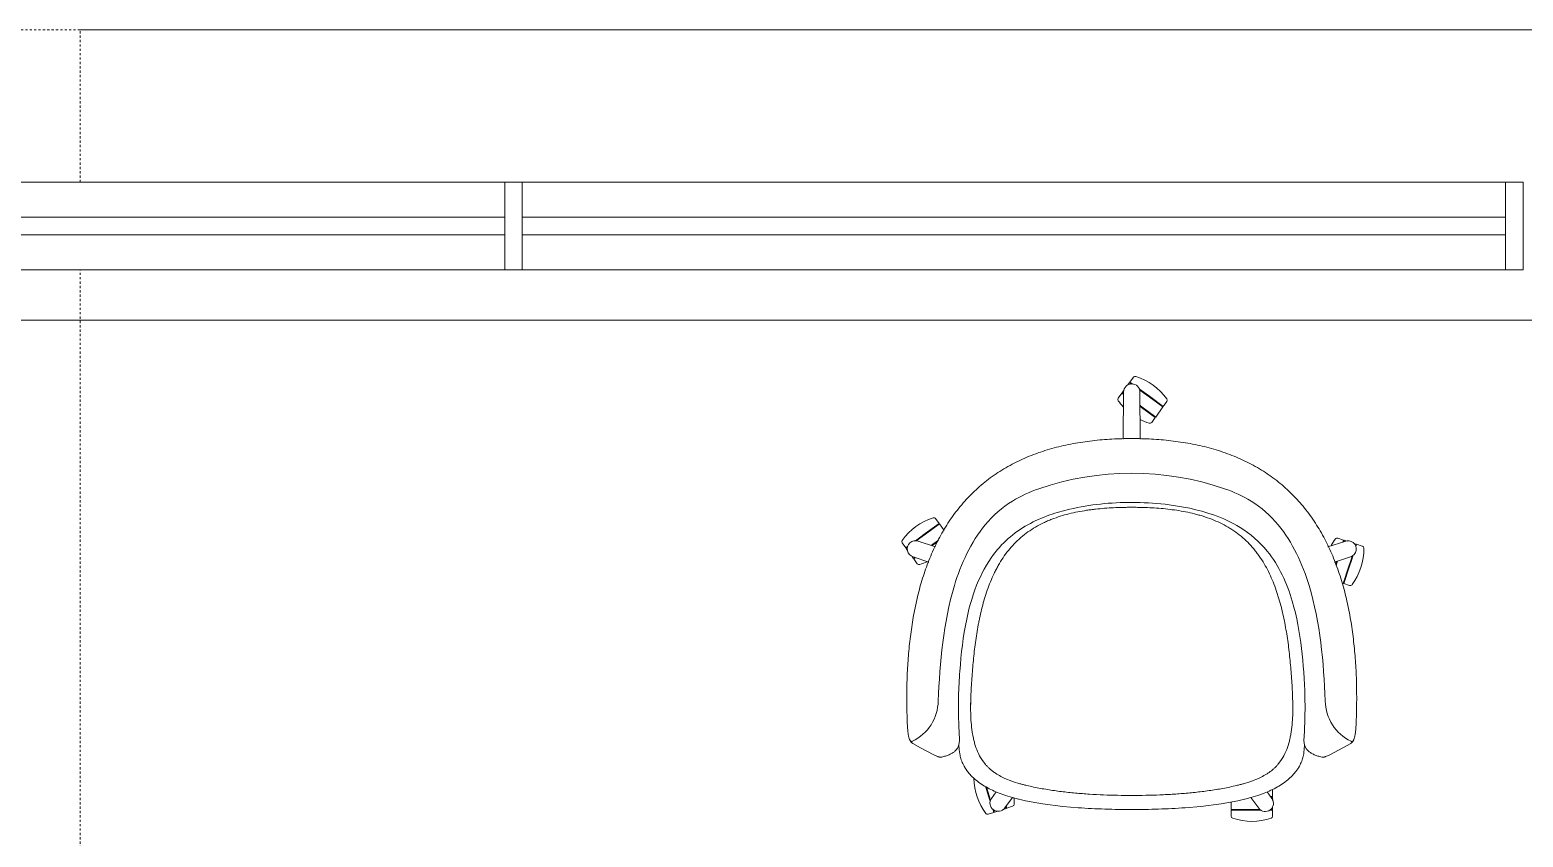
# Model space of a CAD drawing. Header units: inches. Extents: x 46946 to 48441, y 40324 to 42003.
# Drawn here: x 48282.5 to 48367.9, y 40909.2 to 40955.3 of the extents above; entities that cross this region are included whole.
import ezdxf

# ---------------------------------------------------------------- set-up
doc = ezdxf.new("R2010")
doc.units = ezdxf.units.IN
doc.header["$MEASUREMENT"] = 0
doc.linetypes.add('Dash 1_8_', pattern=[0.25, 0.125, -0.125])
for name, color, linetype, lineweight in [('8_ TYPICAL FLOOR PLAN__6th _ 10th__dwg _3_', 8, 'Continuous', 9), ('A-DETL-GENF', 92, 'Continuous', 9), ('A-GLAZ-CURT', 52, 'Continuous', 9), ('A-GLAZ-CWMG', 51, 'Continuous', 9), ('I-FURN', 30, 'Continuous', 9), ('THIN', 7, 'Continuous', 9)]:
    doc.layers.add(name, color=color, linetype=linetype, lineweight=lineweight)

# ---------------------------------------------------------------- blocks, each defined once
blk = doc.blocks.new('8_ TYPICAL FLOOR PLAN__6th _ 10th__dwg _3_-696755-Level 06 - Furniture')
at = {"layer": 'THIN', "flags": 128}
blk.add_lwpolyline([(16219.764, -31796.772), (16380.127, -31796.772), (16380.127, -31999.104)], dxfattribs=at)
blk = doc.blocks.new('System Panel - Glazed-935272-Level 06 - Furniture')
at = {"layer": 'A-GLAZ-CURT', "lineweight": 13}
for p, q in [((28.111, 0.5), (-28.111, 0.5)), ((-28.111, 0.5), (-28.111, -0.5)), ((28.111, -0.5), (28.111, 0.5)), ((-28.111, -0.5), (28.111, -0.5))]:
    blk.add_line(p, q, dxfattribs=at)
blk = doc.blocks.new('Rectangular Mullion - Rectangular Mullion-935254-Level 06 - Furniture')
at = {"layer": 'A-GLAZ-CWMG', "lineweight": 20}
for p, q in [((-0.5, 2.5), (0.5, 2.5)), ((-0.5, -2.5), (-0.5, 2.5)), ((0.5, 2.5), (0.5, -2.5)), ((0.5, -2.5), (-0.5, -2.5))]:
    blk.add_line(p, q, dxfattribs=at)
blk = doc.blocks.new('Rectangular Mullion - Rectangular Mullion-V32-Level 06 - Furniture')
at = {"layer": 'A-GLAZ-CWMG'}
for p, q in [((48309.636, 40946.649), (48253.413, 40946.649)), ((48309.636, 40941.649), (48256.301, 40941.649))]:
    blk.add_line(p, q, dxfattribs=at)
blk = doc.blocks.new('Rectangular Mullion - Rectangular Mullion-V28-Level 06 - Furniture')
at = {"layer": 'A-GLAZ-CWMG'}
for p, q in [((47966.299, 40946.649), (47910.076, 40946.649)), ((47966.299, 40941.649), (47910.076, 40941.649))]:
    blk.add_line(p, q, dxfattribs=at)
blk = doc.blocks.new('WORKROOM TABLES - 6 SEATS - WORKROOM TABLES - 6 SEATS-1186376-Level 06 - Furniture')
at = {"layer": 'I-FURN', "linetype": 'Dash 1_8_'}
blk.add_line((108, -78), (108, 78), dxfattribs=at)
blk = doc.blocks.new('WORKROOM TABLES - 6 SEATS - WORKROOM TABLES - 6 SEATS-687531-Level 06 - Furniture')
at = {"layer": 'I-FURN', "linetype": 'Dash 1_8_'}
for p, q in [((-108, 78), (94.299, 78)), ((99.299, 78), (108, 78)), ((108, 78), (108, -78))]:
    blk.add_line(p, q, dxfattribs=at)
blk = doc.blocks.new('Zones Club Chair- 5 Star Base_ZNSF-R2013 - Five Star Base-V134-Level 06 - Furniture')
at = {"layer": 'A-DETL-GENF'}
for p, q in [((-9.21, -6.33), (-9.196, -5.676)), ((-9.21, -6.33), (-9.21, -6.296)), ((9.21, -6.33), (9.21, -6.296)), ((-9.847, -8.157), (-9.875, -7.645)), ((9.875, -7.645), (9.847, -8.157)), ((-12.072, -8.582), (-12.518, -8.331)), ((-9.879, -8.408), (-9.847, -8.157)), ((-9.862, -8.685), (-9.878, -8.405)), ((-9.092, -7.835), (-9.096, -7.809)), ((9.092, -7.835), (9.096, -7.809)), ((9.847, -8.157), (9.881, -8.422)), ((9.878, -8.405), (9.862, -8.685)), ((12.518, -8.331), (12.072, -8.582)), ((-11.318, -8.979), (-12.072, -8.582)), ((-11.107, -9.075), (-11.318, -8.979)), ((-9.848, -8.823), (-9.862, -8.685)), ((-9.836, -8.903), (-9.848, -8.823)), ((-9.815, -9.011), (-9.836, -8.903)), ((-9.806, -9.051), (-9.815, -9.011)), ((-8.36, -9.536), (-8.57, -9.254)), ((8.57, -9.254), (8.36, -9.536)), ((9.815, -9.011), (9.806, -9.051)), ((9.836, -8.903), (9.815, -9.011)), ((9.848, -8.823), (9.836, -8.903)), ((9.862, -8.685), (9.848, -8.823)), ((11.318, -8.979), (11.107, -9.075)), ((12.072, -8.582), (11.318, -8.979)), ((-9.55, -9.692), (-9.589, -9.623)), ((-9.386, -9.938), (-9.547, -9.697)), ((-9.161, -10.195), (-9.386, -9.938)), ((-9.009, -10.34), (-9.161, -10.195)), ((9.161, -10.195), (9.009, -10.34)), ((9.386, -9.938), (9.161, -10.195)), ((9.547, -9.697), (9.386, -9.938)), ((9.589, -9.623), (9.55, -9.692)), ((-6.857, -10.485), (-7.255, -10.326)), ((-6.8, -10.505), (-6.857, -10.485)), ((-6.8, -10.505), (-6.76, -10.518)), ((-6.395, -10.629), (-6.76, -10.518)), ((6.76, -10.518), (6.395, -10.629)), ((6.76, -10.518), (6.8, -10.505)), ((6.8, -10.505), (6.857, -10.485)), ((7.255, -10.326), (6.857, -10.485)), ((-7.259, -11.283), (-7.571, -11.169)), ((-7.217, -11.297), (-7.259, -11.283)), ((-6.814, -11.421), (-7.217, -11.297)), ((-6.475, -11.511), (-6.814, -11.421)), ((-6.442, -11.52), (-6.475, -11.511)), ((-6.302, -11.555), (-6.442, -11.52)), ((-6.074, -11.609), (-6.302, -11.555)), ((-5.109, -11.786), (-6.074, -11.609)), ((-3.948, -11.928), (-5.109, -11.786)), ((-3.054, -12.003), (-3.948, -11.928)), ((3.948, -11.928), (3.054, -12.003)), ((5.109, -11.786), (3.948, -11.928)), ((6.074, -11.609), (5.109, -11.786)), ((6.302, -11.555), (6.074, -11.609)), ((6.442, -11.52), (6.302, -11.555)), ((6.475, -11.511), (6.442, -11.52)), ((6.814, -11.421), (6.475, -11.511)), ((7.217, -11.297), (6.814, -11.421)), ((7.259, -11.283), (7.217, -11.297)), ((7.571, -11.169), (7.259, -11.283))]:
    blk.add_line(p, q, dxfattribs=at)
for centre, radius, start, end in [((0, -9.185), 16.297, 70.99575, 109.00425), ((-13.669, -5.866), 2.603, 295.78754, 359.20399), ((13.669, -5.866), 2.603, 180.79601, 244.21246), ((-12.582, -8.116), 0.105, 224.21246, 295.78754), ((12.582, -8.116), 0.105, 244.21246, 315.78754)]:
    blk.add_arc(centre, radius, start, end, dxfattribs=at)
for points, knots in [([(-12.852, -4.997), (-12.846, -4.623), (-12.817, -3.879), (-12.74, -2.958), (-12.656, -2.226), (-12.583, -1.679), (-12.496, -1.136), (-12.393, -0.599), (-12.275, -0.066), (-12.144, 0.463), (-11.997, 0.985), (-11.83, 1.497), (-11.645, 2.002), (-11.444, 2.5), (-11.223, 2.987), (-10.982, 3.459), (-10.719, 3.919), (-10.436, 4.367), (-10.133, 4.801), (-9.808, 5.214), (-9.462, 5.609), (-9.093, 5.988), (-8.705, 6.347), (-8.299, 6.683), (-7.872, 6.997), (-7.424, 7.289), (-6.959, 7.559), (-6.483, 7.806), (-5.991, 8.028), (-5.482, 8.226), (-4.961, 8.402), (-4.434, 8.558), (-3.9, 8.691), (-3.354, 8.802), (-2.802, 8.892), (-2.248, 8.966), (-1.693, 9.024), (-0.946, 9.076), (-0.38, 9.089), (0, 9.085)], [0, 0, 0, 0, 0.05, 0.1, 0.125, 0.15, 0.175, 0.2, 0.225, 0.25, 0.275, 0.3, 0.325, 0.35, 0.375, 0.4, 0.425, 0.45, 0.475, 0.5, 0.525, 0.55, 0.575, 0.6, 0.625, 0.65, 0.675, 0.7, 0.725, 0.75, 0.775, 0.8, 0.825, 0.85, 0.875, 0.9, 0.925, 0.95, 1, 1, 1, 1]), ([(0, 9.085), (0.378, 9.089), (0.943, 9.077), (1.688, 9.025), (2.242, 8.967), (2.796, 8.893), (3.348, 8.803), (3.894, 8.693), (4.428, 8.56), (4.954, 8.405), (5.475, 8.229), (5.984, 8.031), (6.475, 7.809), (6.952, 7.563), (7.416, 7.294), (7.864, 7.002), (8.291, 6.689), (8.697, 6.353), (9.086, 5.995), (9.455, 5.616), (9.802, 5.221), (10.127, 4.808), (10.432, 4.373), (10.716, 3.924), (10.979, 3.464), (11.221, 2.992), (11.442, 2.505), (11.643, 2.007), (11.828, 1.503), (11.995, 0.99), (12.143, 0.467), (12.274, -0.063), (12.392, -0.596), (12.496, -1.134), (12.611, -1.858), (12.724, -2.773), (12.817, -3.878), (12.846, -4.622), (12.852, -4.997)], [0, 0, 0, 0, 0.05, 0.075, 0.1, 0.125, 0.15, 0.175, 0.2, 0.225, 0.25, 0.275, 0.3, 0.325, 0.35, 0.375, 0.4, 0.425, 0.45, 0.475, 0.5, 0.525, 0.55, 0.575, 0.6, 0.625, 0.65, 0.675, 0.7, 0.725, 0.75, 0.775, 0.8, 0.825, 0.85, 0.9, 0.95, 1, 1, 1, 1]), ([(-8.37, 4.16), (-7.937, 4.691), (-7.405, 5.153), (-6.347, 5.806), (-5.833, 6.04), (-5.307, 6.224)], [0, 0, 0, 0, 2.060865, 2.060865, 3.734342, 3.734342, 3.734342, 3.734342]), ([(8.37, 4.16), (7.937, 4.691), (7.405, 5.153), (6.347, 5.806), (5.833, 6.04), (5.307, 6.224)], [0, 0, 0, 0, 2.060865, 2.060865, 3.734342, 3.734342, 3.734342, 3.734342]), ([(-9.196, -5.643), (-9.181, -5.3), (-9.162, -4.958), (-9.116, -4.274), (-9.089, -3.932), (-9.022, -3.251), (-8.982, -2.91), (-8.889, -2.232), (-8.835, -1.893), (-8.755, -1.471), (-8.739, -1.387), (-8.705, -1.218), (-8.652, -0.966), (-8.592, -0.716), (-8.465, -0.219), (-8.369, 0.108), (-8.144, 0.753), (-8.016, 1.07), (-7.83, 1.458), (-7.791, 1.536), (-7.711, 1.689), (-7.67, 1.765), (-7.543, 1.99), (-7.453, 2.136), (-7.262, 2.42), (-7.161, 2.558), (-6.946, 2.825), (-6.833, 2.954), (-6.683, 3.11), (-6.653, 3.141), (-6.592, 3.202), (-6.56, 3.232), (-6.466, 3.321), (-6.402, 3.379), (-6.206, 3.548), (-6.071, 3.653), (-5.652, 3.951), (-5.356, 4.123), (-5.005, 4.291), (-4.966, 4.31), (-4.887, 4.346), (-4.847, 4.363), (-4.728, 4.415), (-4.648, 4.447), (-4.407, 4.541), (-4.245, 4.598), (-3.755, 4.752), (-3.422, 4.834), (-2.918, 4.933), (-2.749, 4.963), (-2.493, 5.001), (-2.408, 5.013), (-2.237, 5.036), (-2.151, 5.046), (-1.722, 5.095), (-1.379, 5.121), (-0.862, 5.146), (-0.69, 5.152), (-0.431, 5.158), (-0.345, 5.159), (-0.216, 5.16), (-0.173, 5.161), (-0.086, 5.161), (-0.043, 5.162), (0, 5.162)], [0, 0, 0, 0, 0.0261989, 0.0261989, 0.0523978, 0.0523978, 0.0785967, 0.0785967, 0.1047956, 0.1047956, 0.1113453, 0.1113453, 0.117895, 0.1309944, 0.1309944, 0.1571933, 0.1571933, 0.1833922, 0.1833922, 0.1899419, 0.1899419, 0.1964917, 0.1964917, 0.2095911, 0.2095911, 0.2226906, 0.2226906, 0.23579, 0.23579, 0.2390649, 0.2390649, 0.2423397, 0.2423397, 0.2488894, 0.2488894, 0.2619889, 0.2619889, 0.2881878, 0.2881878, 0.2914626, 0.2914626, 0.2947375, 0.2947375, 0.3012872, 0.3012872, 0.3143867, 0.3143867, 0.3405856, 0.3405856, 0.353685, 0.353685, 0.3602347, 0.3602347, 0.3667844, 0.3667844, 0.3929833, 0.3929833, 0.4060828, 0.4060828, 0.4126325, 0.4126325, 0.4159074, 0.4159074, 0.4191822, 0.4191822, 0.4191822, 0.4191822]), ([(0, 5.441), (-1.188, 5.44), (-2.385, 5.323), (-3.926, 4.963), (-4.308, 4.854), (-4.682, 4.724)], [0, 0, 0, 0, 3.563, 3.563, 4.752491, 4.752491, 4.752491, 4.752491]), ([(4.682, 4.724), (3.789, 5.036), (2.849, 5.223), (1.276, 5.404), (0.637, 5.441), (0, 5.441)], [0, 0, 0, 0, 2.842104, 2.842104, 4.753891, 4.753891, 4.753891, 4.753891]), ([(0, 5.162), (0.043, 5.162), (0.086, 5.161), (0.173, 5.161), (0.216, 5.16), (0.345, 5.159), (0.432, 5.158), (0.69, 5.152), (0.863, 5.146), (1.378, 5.121), (1.721, 5.095), (2.404, 5.018), (2.744, 4.968), (3.252, 4.867), (3.421, 4.83), (3.673, 4.767), (3.757, 4.744), (3.924, 4.697), (4.007, 4.672), (4.419, 4.543), (4.74, 4.419), (5.206, 4.195), (5.358, 4.114), (5.545, 4.004), (5.583, 3.982), (5.657, 3.936), (5.693, 3.913), (5.803, 3.842), (5.874, 3.793), (6.225, 3.542), (6.484, 3.318), (6.839, 2.948), (6.952, 2.818), (7.113, 2.616), (7.166, 2.548), (7.269, 2.407), (7.318, 2.336), (7.462, 2.121), (7.552, 1.974), (7.72, 1.676), (7.799, 1.523), (8.02, 1.06), (8.148, 0.742), (8.289, 0.335), (8.317, 0.253), (8.369, 0.088), (8.395, 0.006), (8.468, -0.241), (8.513, -0.407), (8.64, -0.905), (8.712, -1.238), (8.837, -1.908), (8.891, -2.245), (8.983, -2.92), (9.022, -3.258), (9.089, -3.937), (9.117, -4.277), (9.163, -4.959), (9.181, -5.301), (9.196, -5.643)], [0, 0, 0, 0, 0.0032734, 0.0032734, 0.0065467, 0.0065467, 0.0130935, 0.0130935, 0.0261869, 0.0261869, 0.0523739, 0.0523739, 0.0785608, 0.0785608, 0.0916543, 0.0916543, 0.098201, 0.098201, 0.1047477, 0.1047477, 0.1309347, 0.1309347, 0.1440282, 0.1440282, 0.1473015, 0.1473015, 0.1505749, 0.1505749, 0.1571216, 0.1571216, 0.1833086, 0.1833086, 0.196402, 0.196402, 0.2029488, 0.2029488, 0.2094955, 0.2094955, 0.222589, 0.222589, 0.2356824, 0.2356824, 0.2618694, 0.2618694, 0.2684161, 0.2684161, 0.2749628, 0.2749628, 0.2880563, 0.2880563, 0.3142432, 0.3142432, 0.3404302, 0.3404302, 0.3666171, 0.3666171, 0.3928041, 0.3928041, 0.418991, 0.418991, 0.418991, 0.418991]), ([(-4.682, 4.724), (-5.544, 4.422), (-6.382, 3.975), (-7.309, 3.153), (-7.537, 2.914), (-7.745, 2.66)], [0, 0, 0, 0, 2.741948, 2.741948, 3.728457, 3.728457, 3.728457, 3.728457]), ([(7.745, 2.66), (7.312, 3.191), (6.78, 3.653), (5.722, 4.306), (5.208, 4.54), (4.682, 4.724)], [0, 0, 0, 0, 2.060865, 2.060865, 3.734342, 3.734342, 3.734342, 3.734342]), ([(-11.066, -5.902), (-10.967, -3.685), (-10.78, -1.436), (-9.764, 1.93), (-9.198, 3.158), (-8.37, 4.16)], [0, 0, 0, 0, 5.483686, 5.483686, 8.701218, 8.701218, 8.701218, 8.701218]), ([(11.066, -5.902), (10.967, -3.685), (10.78, -1.436), (9.764, 1.93), (9.198, 3.158), (8.37, 4.16)], [0, 0, 0, 0, 5.483686, 5.483686, 8.701218, 8.701218, 8.701218, 8.701218]), ([(-7.745, 2.66), (-8.159, 2.151), (-8.493, 1.573), (-9.061, 0.268), (-9.277, -0.477), (-9.64, -2.207), (-9.753, -3.206), (-9.86, -4.683), (-9.885, -5.161), (-9.903, -5.64)], [0, 0, 0, 0, 1.972355, 1.972355, 4.279747, 4.279747, 7.286269, 7.286269, 8.723965, 8.723965, 8.723965, 8.723965]), ([(9.903, -5.64), (9.835, -3.814), (9.695, -1.961), (8.879, 0.816), (8.42, 1.83), (7.745, 2.66)], [0, 0, 0, 0, 5.483686, 5.483686, 8.701218, 8.701218, 8.701218, 8.701218]), ([(-12.518, -8.331), (-12.529, -8.325), (-12.545, -8.315), (-12.566, -8.298), (-12.582, -8.283), (-12.597, -8.268), (-12.613, -8.251), (-12.626, -8.236), (-12.636, -8.222), (-12.645, -8.208), (-12.657, -8.189), (-12.672, -8.164), (-12.685, -8.137), (-12.711, -8.078), (-12.747, -7.97), (-12.782, -7.786), (-12.806, -7.58), (-12.822, -7.369), (-12.833, -7.154), (-12.84, -6.937), (-12.846, -6.72), (-12.852, -6.505), (-12.858, -6.217), (-12.863, -5.714), (-12.859, -5.283), (-12.852, -4.997)], [0, 0, 0, 0, 0.027778, 0.041667, 0.055556, 0.069444, 0.083333, 0.097222, 0.104167, 0.111111, 0.125, 0.138889, 0.152778, 0.166667, 0.222222, 0.277778, 0.333333, 0.388889, 0.444444, 0.5, 0.555556, 0.611111, 0.666667, 0.777778, 1, 1, 1, 1]), ([(12.852, -4.997), (12.859, -5.283), (12.863, -5.714), (12.857, -6.289), (12.847, -6.719), (12.837, -7.082), (12.822, -7.369), (12.806, -7.58), (12.782, -7.786), (12.747, -7.97), (12.711, -8.078), (12.685, -8.137), (12.672, -8.164), (12.657, -8.189), (12.643, -8.212), (12.628, -8.232), (12.613, -8.251), (12.597, -8.268), (12.582, -8.283), (12.566, -8.298), (12.545, -8.315), (12.529, -8.325), (12.518, -8.331)], [0, 0, 0, 0, 0.222222, 0.333333, 0.444444, 0.555556, 0.611111, 0.666667, 0.722222, 0.777778, 0.833333, 0.847222, 0.861111, 0.875, 0.888889, 0.902778, 0.916667, 0.930556, 0.944444, 0.958333, 0.972222, 1, 1, 1, 1]), ([(-9.096, -7.809), (-9.127, -7.63), (-9.151, -7.451), (-9.185, -7.091), (-9.196, -6.91), (-9.209, -6.548), (-9.211, -6.367), (-9.208, -6.005), (-9.203, -5.824), (-9.196, -5.643)], [0, 0, 0, 0, 0.01383696, 0.01383696, 0.02767392, 0.02767392, 0.04151087, 0.04151087, 0.05534783, 0.05534783, 0.05534783, 0.05534783]), ([(9.196, -5.643), (9.203, -5.824), (9.208, -6.005), (9.211, -6.367), (9.209, -6.548), (9.196, -6.91), (9.185, -7.09), (9.151, -7.451), (9.127, -7.63), (9.096, -7.809)], [0, 0, 0, 0, 0.01384697, 0.01384697, 0.02769395, 0.02769395, 0.04154092, 0.04154092, 0.05538789, 0.05538789, 0.05538789, 0.05538789]), ([(-9.878, -8.405), (-9.889, -8.446), (-9.909, -8.504), (-9.94, -8.564), (-9.959, -8.597), (-9.979, -8.628), (-10.005, -8.664), (-10.048, -8.717), (-10.083, -8.752), (-10.106, -8.773)], [0, 0, 0, 0, 0.25, 0.375, 0.4375, 0.5, 0.625, 0.75, 1, 1, 1, 1]), ([(-8.814, -8.793), (-8.88, -8.64), (-8.935, -8.483), (-9.003, -8.242), (-9.023, -8.161), (-9.051, -8.039), (-9.06, -7.998), (-9.076, -7.917), (-9.084, -7.876), (-9.092, -7.835)], [0, 0, 0, 0, 0.01274061, 0.01274061, 0.01911091, 0.01911091, 0.02229606, 0.02229606, 0.02548121, 0.02548121, 0.02548121, 0.02548121]), ([(9.092, -7.835), (9.084, -7.876), (9.076, -7.917), (9.06, -7.998), (9.051, -8.039), (9.023, -8.161), (9.003, -8.242), (8.935, -8.483), (8.88, -8.64), (8.814, -8.793)], [0, 0, 0, 0, 0.00318701, 0.00318701, 0.00637402, 0.00637402, 0.01274804, 0.01274804, 0.02549609, 0.02549609, 0.02549609, 0.02549609]), ([(10.106, -8.773), (10.083, -8.752), (10.048, -8.717), (10.01, -8.67), (9.989, -8.642), (9.974, -8.62), (9.959, -8.597), (9.94, -8.564), (9.909, -8.504), (9.889, -8.446), (9.878, -8.405)], [0, 0, 0, 0, 0.25, 0.375, 0.4375, 0.5, 0.5625, 0.625, 0.75, 1, 1, 1, 1]), ([(-10.865, -9.108), (-10.883, -9.112), (-10.909, -9.116), (-10.939, -9.116), (-10.955, -9.115), (-10.97, -9.114), (-10.986, -9.112), (-11.001, -9.109), (-11.013, -9.106), (-11.024, -9.103), (-11.039, -9.099), (-11.056, -9.094), (-11.079, -9.086), (-11.096, -9.08), (-11.107, -9.075)], [0, 0, 0, 0, 0.2, 0.3, 0.35, 0.4, 0.475, 0.55, 0.5875, 0.625, 0.7, 0.775, 0.85, 1, 1, 1, 1]), ([(-10.106, -8.773), (-10.151, -8.813), (-10.226, -8.868), (-10.342, -8.931), (-10.468, -8.988), (-10.64, -9.051), (-10.788, -9.091), (-10.865, -9.108)], [0, 0, 0, 0, 0.25, 0.375, 0.5, 0.75, 1, 1, 1, 1]), ([(10.865, -9.108), (10.788, -9.091), (10.64, -9.051), (10.468, -8.988), (10.342, -8.931), (10.226, -8.868), (10.151, -8.813), (10.106, -8.773)], [0, 0, 0, 0, 0.25, 0.5, 0.625, 0.75, 1, 1, 1, 1]), ([(11.107, -9.075), (11.092, -9.081), (11.07, -9.09), (11.043, -9.098), (11.027, -9.103), (11.016, -9.106), (11.004, -9.108), (10.992, -9.111), (10.98, -9.113), (10.968, -9.114), (10.955, -9.115), (10.939, -9.116), (10.909, -9.116), (10.883, -9.112), (10.865, -9.108)], [0, 0, 0, 0, 0.2, 0.3, 0.35, 0.4, 0.45, 0.5, 0.55, 0.6, 0.65, 0.7, 0.8, 1, 1, 1, 1]), ([(-7.255, -10.326), (-7.359, -10.278), (-7.461, -10.227), (-7.66, -10.115), (-7.757, -10.055), (-7.897, -9.957), (-7.943, -9.923), (-8.033, -9.853), (-8.077, -9.817), (-8.163, -9.741), (-8.204, -9.702), (-8.264, -9.641), (-8.284, -9.621), (-8.322, -9.579), (-8.341, -9.557), (-8.36, -9.536)], [0, 0, 0, 0, 0.00870345, 0.00870345, 0.0174069, 0.0174069, 0.02175863, 0.02175863, 0.02611035, 0.02611035, 0.03046208, 0.03046208, 0.03263794, 0.03263794, 0.0348138, 0.0348138, 0.0348138, 0.0348138]), ([(8.36, -9.536), (8.341, -9.557), (8.322, -9.579), (8.284, -9.621), (8.264, -9.641), (8.204, -9.702), (8.163, -9.741), (8.077, -9.816), (8.033, -9.853), (7.943, -9.923), (7.897, -9.957), (7.804, -10.022), (7.756, -10.053), (7.659, -10.114), (7.61, -10.143), (7.461, -10.227), (7.359, -10.278), (7.255, -10.326)], [0, 0, 0, 0, 0.00217159, 0.00217159, 0.00434318, 0.00434318, 0.00868636, 0.00868636, 0.01302953, 0.01302953, 0.01737271, 0.01737271, 0.02171589, 0.02171589, 0.02605907, 0.02605907, 0.03474542, 0.03474542, 0.03474542, 0.03474542]), ([(0, -11.302), (-0.538, -11.302), (-1.075, -11.292), (-1.881, -11.259), (-2.149, -11.245), (-2.685, -11.211), (-2.953, -11.19), (-3.488, -11.141), (-3.756, -11.113), (-4.156, -11.064), (-4.289, -11.046), (-4.555, -11.009), (-4.688, -10.988), (-5.085, -10.924), (-5.349, -10.875), (-5.743, -10.792), (-5.874, -10.762), (-6.07, -10.715), (-6.135, -10.698), (-6.265, -10.664), (-6.33, -10.647), (-6.395, -10.629)], [0, 0, 0, 0, 0.0409523, 0.0409523, 0.0614285, 0.0614285, 0.0819046, 0.0819046, 0.1023808, 0.1023808, 0.1126189, 0.1126189, 0.122857, 0.122857, 0.1433331, 0.1433331, 0.1535712, 0.1535712, 0.1586903, 0.1586903, 0.1638093, 0.1638093, 0.1638093, 0.1638093]), ([(6.395, -10.629), (6.33, -10.647), (6.265, -10.664), (6.135, -10.698), (6.07, -10.715), (5.874, -10.762), (5.743, -10.792), (5.349, -10.875), (5.085, -10.924), (4.555, -11.01), (4.289, -11.048), (3.755, -11.113), (3.488, -11.141), (2.953, -11.19), (2.685, -11.211), (2.149, -11.245), (1.88, -11.259), (1.075, -11.292), (0.538, -11.302), (0, -11.302)], [0, 0, 0, 0, 0.0051131, 0.0051131, 0.0102262, 0.0102262, 0.0204523, 0.0204523, 0.0409046, 0.0409046, 0.0613569, 0.0613569, 0.0818092, 0.0818092, 0.1022615, 0.1022615, 0.1227138, 0.1227138, 0.1636184, 0.1636184, 0.1636184, 0.1636184])]:
    blk.add_open_spline(points, degree=3, knots=knots, dxfattribs=at)
for points in [[(-9.903, -5.64), (-9.915, -6.308), (-9.906, -6.977), (-9.875, -7.645)], [(9.875, -7.645), (9.906, -6.977), (9.915, -6.308), (9.903, -5.64)], [(-9.589, -9.623), (-9.638, -9.533), (-9.723, -9.347), (-9.782, -9.151), (-9.806, -9.051)], [(-8.57, -9.254), (-8.665, -9.108), (-8.746, -8.954), (-8.814, -8.793)], [(8.814, -8.793), (8.746, -8.954), (8.665, -9.108), (8.57, -9.254)], [(9.806, -9.051), (9.782, -9.151), (9.723, -9.347), (9.638, -9.533), (9.589, -9.623)], [(-7.571, -11.169), (-7.834, -11.073), (-8.338, -10.839), (-8.793, -10.52), (-9.009, -10.34)], [(9.009, -10.34), (8.793, -10.52), (8.338, -10.839), (7.834, -11.073), (7.571, -11.169)], [(0, -12.106), (-0.51, -12.107), (-1.528, -12.091), (-2.546, -12.038), (-3.054, -12.003)], [(3.054, -12.003), (2.546, -12.038), (1.528, -12.091), (0.51, -12.107), (0, -12.106)]]:
    blk.add_open_spline(points, degree=3, dxfattribs=at)
at = {"layer": 'I-FURN'}
for p, q in [((-0.13, 12.285), (-0.228, 12.15)), ((-0.013, 12.2), (-0.13, 12.285)), ((0.096, 12.591), (-0.105, 12.315)), ((-0.105, 12.315), (0.054, 12.199)), ((-0.568, 11.678), (-0.769, 11.401)), ((-0.465, 11.603), (-0.568, 11.678)), ((-0.451, 11.843), (-0.547, 11.712)), ((-0.547, 11.712), (-0.465, 11.652)), ((-0.464, 11.745), (-0.485, 9.059)), ((0.421, 11.933), (0.688, 11.739)), ((0.665, 11.707), (0.437, 11.872)), ((0.491, 9.059), (0.471, 11.745)), ((0.688, 11.739), (0.665, 11.707)), ((0.99, 11.471), (0.666, 11.707)), ((0.688, 11.739), (1.013, 11.503)), ((0.99, 11.47), (1.014, 11.502)), ((1.786, 10.892), (0.99, 11.47)), ((1.014, 11.502), (1.807, 10.926)), ((1.807, 10.926), (2.008, 11.203)), ((0.574, 10.897), (0.477, 10.968)), ((0.551, 10.865), (0.477, 10.919)), ((0.551, 10.865), (0.574, 10.897)), ((1.344, 10.289), (0.551, 10.865)), ((0.574, 10.897), (1.37, 10.319)), ((1.143, 10.012), (1.344, 10.289)), ((1.37, 10.319), (1.786, 10.892)), ((-11.013, 4.238), (-11.214, 4.514)), ((-12.371, 3.251), (-12.131, 3.425)), ((-12.131, 3.425), (-11.806, 3.661)), ((-12.131, 3.425), (-12.108, 3.393)), ((-11.783, 3.629), (-12.107, 3.394)), ((-11.806, 3.661), (-11.013, 4.238)), ((-11.783, 3.63), (-11.806, 3.661)), ((-10.987, 4.208), (-11.783, 3.63)), ((-10.721, 3.842), (-10.987, 4.208)), ((-13.125, 3.126), (-12.924, 2.849)), ((-12.924, 2.849), (-12.804, 2.936)), ((-12.815, 2.88), (-12.903, 2.815)), ((-12.903, 2.815), (-12.82, 2.7)), ((-12.108, 3.393), (-12.307, 3.248)), ((-11.215, 2.911), (-12.208, 3.225)), ((-11.366, 3.056), (-11.46, 2.988)), ((-11.343, 3.024), (-11.413, 2.973)), ((-11.366, 3.056), (-11.053, 3.283)), ((-11.343, 3.024), (-11.366, 3.056)), ((-11.084, 3.212), (-11.343, 3.024)), ((12.186, 3.211), (11.217, 2.904)), ((12.11, 3.291), (11.785, 3.397)), ((12.072, 3.175), (12.11, 3.291)), ((12.149, 3.282), (12.119, 3.189)), ((12.31, 3.23), (12.149, 3.282)), ((12.823, 3.063), (12.706, 3.101)), ((12.793, 2.97), (12.823, 3.063)), ((12.859, 3.048), (12.815, 2.911)), ((13.184, 2.942), (12.859, 3.048)), ((-12.579, 2.369), (-12.487, 2.242)), ((-12.49, 2.333), (-11.594, 2.034)), ((-12.487, 2.242), (-12.402, 2.304)), ((-12.356, 2.289), (-12.461, 2.212)), ((-12.461, 2.212), (-12.26, 1.935)), ((11.597, 2.028), (12.516, 2.334)), ((11.656, 1.892), (11.683, 1.977)), ((11.721, 1.964), (11.679, 1.837)), ((11.683, 1.977), (11.712, 2.067)), ((11.683, 1.977), (11.721, 1.964)), ((11.721, 1.965), (11.759, 2.082)), ((12.091, 0.81), (12.395, 1.745)), ((12.432, 1.733), (12.129, 0.801)), ((12.395, 1.746), (12.519, 2.127)), ((12.395, 1.745), (12.432, 1.733)), ((12.556, 2.116), (12.432, 1.733)), ((12.519, 2.128), (12.599, 2.374)), ((12.556, 2.116), (12.519, 2.128)), ((12.656, 2.422), (12.556, 2.116)), ((12.003, 0.838), (12.091, 0.81)), ((12.129, 0.801), (12.454, 0.695)), ((-8.31, -10.953), (-8.362, -10.792)), ((-8.31, -10.825), (-8.272, -10.941)), ((-8.272, -10.941), (-8.31, -10.953)), ((-8.186, -11.336), (-8.31, -10.954)), ((-8.272, -10.941), (-8.148, -11.323)), ((-7.744, -11.089), (-8.016, -11.468)), ((8.016, -11.481), (7.738, -11.092)), ((8.052, -11.357), (8.052, -11.015)), ((-8.186, -11.336), (-8.148, -11.324)), ((-8.088, -11.637), (-8.186, -11.336)), ((-8.148, -11.324), (-8.069, -11.567)), ((-7.255, -12.012), (-6.816, -11.419)), ((-7.17, -12.04), (-7.202, -11.941)), ((-7.174, -11.902), (-7.134, -12.025)), ((-7.134, -12.025), (-6.808, -11.919)), ((5.686, -11.68), (5.686, -12.106)), ((6.811, -11.422), (7.263, -12.036)), ((7.928, -11.357), (8.052, -11.357)), ((8.055, -11.397), (7.956, -11.397)), ((8.055, -11.585), (8.055, -11.397)), ((8.055, -12.106), (8.055, -11.946)), ((-8.208, -12.374), (-7.883, -12.268)), ((-7.883, -12.268), (-7.946, -12.074)), ((-7.892, -12.112), (-7.844, -12.259)), ((-7.844, -12.259), (-7.643, -12.193)), ((-7.366, -12.103), (-7.17, -12.04)), ((5.686, -12.106), (6.67, -12.106)), ((6.67, -12.145), (5.69, -12.145)), ((5.69, -12.145), (5.69, -12.487)), ((6.67, -12.106), (7.071, -12.106)), ((6.67, -12.106), (6.67, -12.145)), ((7.072, -12.145), (6.67, -12.145)), ((7.072, -12.145), (7.072, -12.106)), ((7.072, -12.106), (7.333, -12.106)), ((7.403, -12.145), (7.072, -12.145)), ((8.052, -12.145), (7.872, -12.145)), ((7.937, -12.106), (8.055, -12.106)), ((8.052, -12.487), (8.052, -12.145))]:
    blk.add_line(p, q, dxfattribs=at)
for centre, radius, start, end in [((0.004, 11.745), 0.468, 360, 180), ((0.198, 12.518), 0.125, 71.90443, 144), ((-0.801, 9.347), 3.45, 35.50064, 72.49774), ((-0.667, 11.327), 0.125, 144, 216.09318), ((2.045, 13.264), 3.459, 215.54904, 222.98281), ((1.906, 11.276), 0.125, 324, 36.09393), ((2.045, 13.264), 3.459, 243.02766, 252.45003), ((1.041, 10.086), 0.125, 251.9061, 324), ((-10.316, 1.27), 3.45, 107.50064, 144.49774), ((-11.315, 4.441), 0.125, 36, 108.09393), ((-13.023, 3.199), 0.125, 143.90443, 216), ((-12.37, 2.786), 0.468, 69.64889, 255.19198), ((14.427, 1.296), 3.459, 143.54904, 150.90097), ((11.746, 3.278), 0.125, 72, 144.09318), ((12.368, 2.779), 0.469, 288.42044, 112.78388), ((9.821, 2.793), 3.45, 323.50064, 0.49774), ((13.146, 2.823), 0.125, 359.90443, 72), ((-12.159, 2.009), 0.125, 216, 288.09318), ((-13.163, 5.187), 3.459, 287.54904, 295.06015), ((12.493, 0.814), 0.125, 252, 324.09393), ((-5.575, -10.276), 3.45, 180.95208, 216.49774), ((7.927, -11.015), 0.125, 360, 28.83727), ((-7.636, -11.74), 0.468, 144.42044, 324.42044), ((-6.847, -11.8), 0.125, 288, 0.09318), ((-10.18, -11.772), 3.459, 359.54904, 5.61386), ((7.635, -11.752), 0.468, 217.29579, 35.54508), ((-8.247, -12.254), 0.125, 215.90443, 288), ((5.815, -12.487), 0.125, 180, 252.09393), ((6.871, -9.334), 3.45, 251.50064, 288.49774), ((7.927, -12.487), 0.125, 287.90443, 0)]:
    blk.add_arc(centre, radius, start, end, dxfattribs=at)

msp = doc.modelspace()

# ---------------------------------------------------------------- block references
at = {"layer": '8_ TYPICAL FLOOR PLAN__6th _ 10th__dwg _3_', "color": 7}
msp.add_blockref('8_ TYPICAL FLOOR PLAN__6th _ 10th__dwg _3_-696755-Level 06 - Furniture', (32036.537, 72735.541), dxfattribs=at)
at = {"layer": 'A-GLAZ-CURT'}
for p in [(48281.525, 40944.149), (48338.748, 40944.149)]:
    msp.add_blockref('System Panel - Glazed-935272-Level 06 - Furniture', p, dxfattribs=at)
at = {"layer": 'A-GLAZ-CWMG'}
for name, p in [('Rectangular Mullion - Rectangular Mullion-V32-Level 06 - Furniture', (0, 0)), ('Rectangular Mullion - Rectangular Mullion-V28-Level 06 - Furniture', (400.56, 0))]:
    msp.add_blockref(name, p, dxfattribs=at)
at = {"layer": 'A-GLAZ-CWMG', "extrusion": (0, 0, -1), "rotation": 180}
for p in [(-48310.136, 40944.149), (-48367.359, 40944.149)]:
    msp.add_blockref('Rectangular Mullion - Rectangular Mullion-935254-Level 06 - Furniture', p, dxfattribs=at)
at = {"layer": 'I-FURN'}
for name, p, rotation in [('WORKROOM TABLES - 6 SEATS - WORKROOM TABLES - 6 SEATS-1186376-Level 06 - Furniture', (48334.352, 40847.35), 89.99999999999356), ('WORKROOM TABLES - 6 SEATS - WORKROOM TABLES - 6 SEATS-687531-Level 06 - Furniture', (48363.352, 40847.35), 90.00000000000644)]:
    msp.add_blockref(name, p, dxfattribs=dict(at, rotation=rotation))
msp.add_blockref('Zones Club Chair- 5 Star Base_ZNSF-R2013 - Five Star Base-V134-Level 06 - Furniture', (48345.481, 40922.912), dxfattribs=at)

doc.saveas('drawing.dxf')
